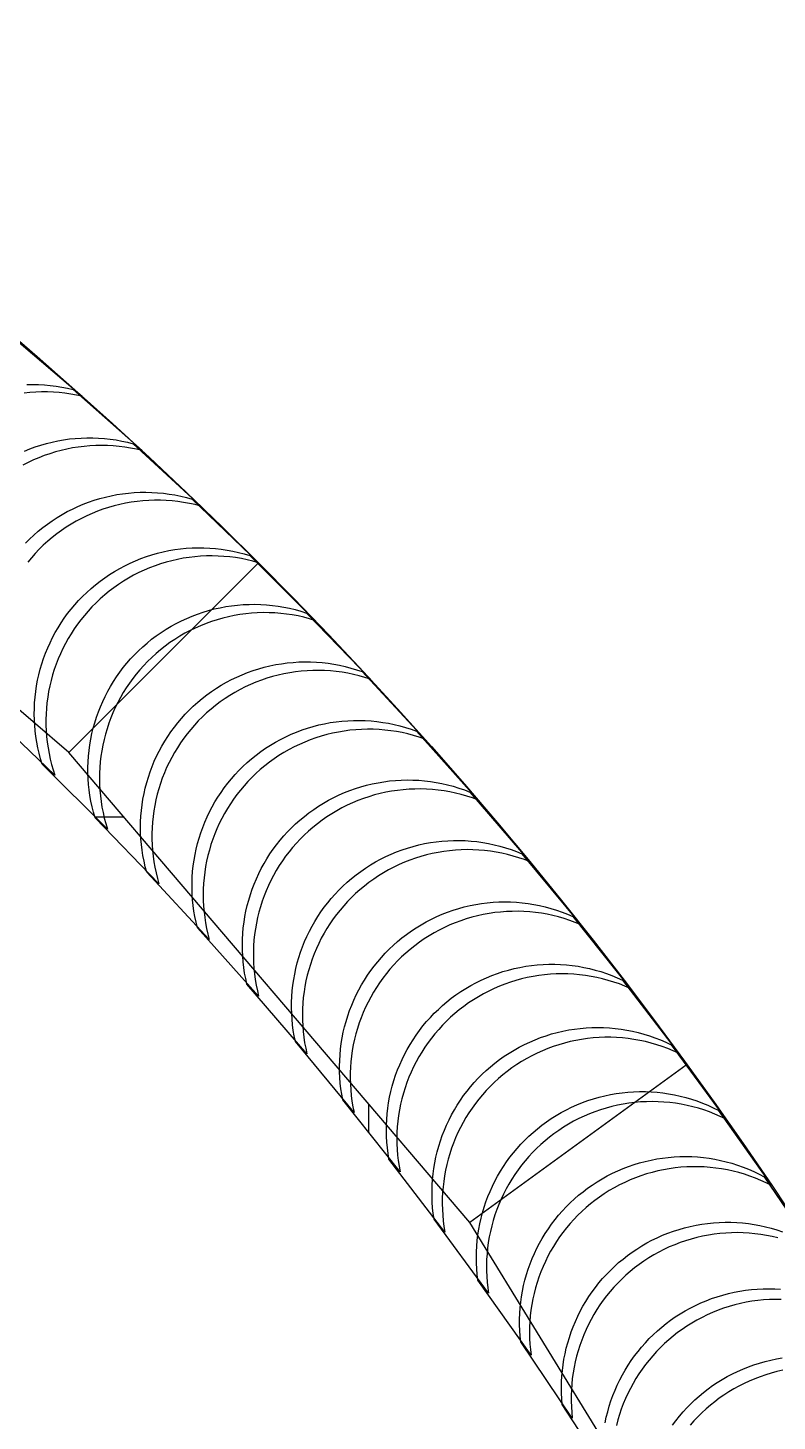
# Model space of a CAD drawing. Header units: metres. Extents: x -22.9 to 22.9, y -22.9 to 22.9.
# Drawn here: x 14.91 to 18.99, y 11.5 to 19.07 of the extents above; entities that cross this region are included whole.
import ezdxf

# ---------------------------------------------------------------- set-up
doc = ezdxf.new("R2010")
doc.units = ezdxf.units.M
for name, color, linetype in [('OBSERVED_CIRCULAR_SCAN', 3, 'Continuous'), ('SCAN_FOOTPRINTS', 5, 'Continuous'), ('TANK_BOUNDARY', 7, 'Continuous')]:
    doc.layers.add(name, color=color, linetype=linetype)

msp = doc.modelspace()

# ---------------------------------------------------------------- linework, layer by layer
at = {"layer": 'OBSERVED_CIRCULAR_SCAN'}
for p, q in [((15.1335, 15.1335), (12.5798, 17.3146)), ((16.1607, 16.1607), (15.1335, 15.1335)), ((17.3146, 12.5798), (15.1335, 15.1335)), ((15.2745, 14.7828), (15.433, 14.7828)), ((18.4901, 13.4339), (17.3146, 12.5798)), ((16.764, 13.0682), (16.764, 13.2244)), ((19.0693, 9.7163), (17.3146, 12.5798))]:
    msp.add_line(p, q, dxfattribs=at)
at = {"layer": 'SCAN_FOOTPRINTS'}
for points in [[(14.8257, 17.3935), (15.2061, 17.0691), (15.2061, 17.0691), (15.1751, 17.0758), (15.1438, 17.0814), (15.1123, 17.0859), (15.0807, 17.0893), (15.049, 17.0915), (15.0172, 17.0927), (14.9855, 17.0927), (14.9537, 17.0916), (14.922, 17.0894), (14.8904, 17.086)], [(14.9052, 17.1328), (14.937, 17.1333), (14.9687, 17.1327), (15.0005, 17.1309), (15.0321, 17.128), (15.0637, 17.1241), (15.0951, 17.119), (15.1262, 17.1127), (15.1572, 17.1054), (15.5313, 16.7737), (15.5313, 16.7737), (15.5004, 16.781), (15.4692, 16.7873), (15.4378, 16.7924), (15.4063, 16.7963), (15.3746, 16.7992), (15.3429, 16.801), (15.3111, 16.8016), (15.2793, 16.8011), (15.2476, 16.7995), (15.2159, 16.7968), (15.1844, 16.7929), (15.153, 16.788), (15.1218, 16.7819), (15.0908, 16.7747), (15.0601, 16.7665), (15.0297, 16.7571), (14.9997, 16.7467), (14.97, 16.7353), (14.9408, 16.7228), (14.912, 16.7093), (14.8837, 16.6948)], [(14.8916, 16.7715), (14.9211, 16.7834), (14.951, 16.7943), (14.9812, 16.8041), (15.0118, 16.8128), (15.0426, 16.8205), (15.0737, 16.8271), (15.105, 16.8325), (15.1365, 16.8369), (15.1681, 16.8401), (15.1998, 16.8423), (15.2316, 16.8433), (15.2634, 16.8431), (15.2952, 16.8419), (15.3269, 16.8395), (15.3585, 16.8361), (15.3899, 16.8315), (15.4212, 16.8258), (15.4522, 16.819), (15.483, 16.8111), (15.8507, 16.4722), (15.8507, 16.4722), (15.8199, 16.4801), (15.7889, 16.4869), (15.7576, 16.4926), (15.7261, 16.4972), (15.6946, 16.5007), (15.6629, 16.5031), (15.6311, 16.5043), (15.5993, 16.5044), (15.5675, 16.5034), (15.5358, 16.5013), (15.5042, 16.4981), (15.4727, 16.4937), (15.4414, 16.4883), (15.4103, 16.4817), (15.3795, 16.474), (15.3489, 16.4653), (15.3187, 16.4555), (15.2888, 16.4446), (15.2593, 16.4326), (15.2303, 16.4197), (15.2018, 16.4057), (15.1737, 16.3907), (15.1462, 16.3748), (15.1193, 16.3578), (15.093, 16.34), (15.0674, 16.3212), (15.0424, 16.3015), (15.0182, 16.281), (14.9946, 16.2596), (14.9719, 16.2374), (14.9499, 16.2144), (14.9295, 16.1914), (14.9098, 16.1677)], [(14.8976, 16.27), (14.92, 16.2926), (14.9432, 16.3143), (14.9671, 16.3353), (14.9917, 16.3553), (15.0171, 16.3745), (15.0431, 16.3928), (15.0697, 16.4102), (15.0969, 16.4266), (15.1247, 16.442), (15.1531, 16.4564), (15.1819, 16.4699), (15.2111, 16.4823), (15.2408, 16.4936), (15.2709, 16.5039), (15.3013, 16.5132), (15.332, 16.5213), (15.363, 16.5284), (15.3942, 16.5344), (15.4256, 16.5392), (15.4572, 16.543), (15.4889, 16.5456), (15.5206, 16.5471), (15.5524, 16.5475), (15.5842, 16.5468), (15.6159, 16.5449), (15.6476, 16.542), (15.6791, 16.5379), (15.7105, 16.5327), (15.7416, 16.5264), (15.7725, 16.519), (15.8032, 16.5105), (16.1643, 16.1647), (16.1643, 16.1647), (16.1336, 16.1731), (16.1027, 16.1805), (16.0716, 16.1868), (16.0402, 16.192), (16.0087, 16.1961), (15.977, 16.1991), (15.9453, 16.2009), (15.9135, 16.2017), (15.8817, 16.2013), (15.85, 16.1998), (15.8183, 16.1971), (15.7868, 16.1934), (15.7553, 16.1885), (15.7241, 16.1826), (15.6931, 16.1755), (15.6624, 16.1673), (15.632, 16.1581), (15.6019, 16.1478), (15.5722, 16.1364), (15.543, 16.124), (15.5142, 16.1106), (15.4858, 16.0962), (15.4581, 16.0807), (15.4308, 16.0643), (15.4042, 16.047), (15.3782, 16.0287), (15.3529, 16.0095), (15.3282, 15.9894), (15.3043, 15.9685), (15.2811, 15.9468), (15.2587, 15.9242), (15.2378, 15.9016), (15.2177, 15.8783), (15.1984, 15.8543), (15.1799, 15.8297), (15.1622, 15.8044), (15.1455, 15.7786), (15.1296, 15.7522), (15.1146, 15.7253), (15.1006, 15.6979), (15.0875, 15.67), (15.0754, 15.6417), (15.0643, 15.613), (15.0541, 15.5839), (15.045, 15.5545), (15.0368, 15.5248), (15.0297, 15.4949), (15.0236, 15.4647), (15.0186, 15.4343), (15.0145, 15.4038), (15.0116, 15.3731), (15.0096, 15.3424), (15.0088, 15.3116), (15.009, 15.2808), (15.0102, 15.2501), (15.0125, 15.2194), (15.0158, 15.1887), (15.0202, 15.1583), (15.0257, 15.1279), (15.0321, 15.0978), (15.0396, 15.068), (15.0481, 15.0384), (15.0576, 15.0091), (14.6965, 15.3549)], [(18.9893, 12.4952), (18.9584, 12.5026), (18.9272, 12.5089), (18.8958, 12.5141), (18.8643, 12.5182), (18.8327, 12.5211), (18.8009, 12.5229), (18.7692, 12.5237), (18.7374, 12.5233), (18.7056, 12.5217), (18.6739, 12.5191), (18.6424, 12.5153), (18.611, 12.5104), (18.5798, 12.5044), (18.5488, 12.4973), (18.5181, 12.4892), (18.4876, 12.4799), (18.4576, 12.4696), (18.4279, 12.4582), (18.3986, 12.4458), (18.3698, 12.4324), (18.3415, 12.4179), (18.3137, 12.4025), (18.2865, 12.386), (18.2599, 12.3687), (18.2347, 12.351), (18.2101, 12.3324), (18.1862, 12.313), (18.163, 12.2928), (18.1404, 12.2718), (18.1186, 12.2501), (18.0976, 12.2276), (18.0773, 12.2044), (18.0578, 12.1806), (18.0392, 12.1561), (18.0214, 12.1309), (18.0045, 12.1052), (17.9885, 12.0789), (17.9734, 12.0521), (17.9592, 12.0248), (17.9459, 11.997), (17.9336, 11.9687), (17.9223, 11.9401), (17.912, 11.9111), (17.9026, 11.8817), (17.8943, 11.8521), (17.887, 11.8222), (17.8807, 11.792), (17.8755, 11.7617), (17.8713, 11.7312), (17.8681, 11.7005), (17.866, 11.6698), (17.865, 11.6391), (17.865, 11.6083), (17.866, 11.5775), (17.8681, 11.5468), (17.8713, 11.5161), (17.5908, 11.93), (17.5908, 11.93), (17.5876, 11.9607), (17.5855, 11.9914), (17.5845, 12.0222), (17.5845, 12.0529), (17.5855, 12.0837), (17.5876, 12.1144), (17.5908, 12.1451), (17.595, 12.1756), (17.6002, 12.2059), (17.6065, 12.2361), (17.6138, 12.266), (17.6221, 12.2956), (17.6315, 12.325), (17.6418, 12.354), (17.6531, 12.3826), (17.6654, 12.4109), (17.6786, 12.4386), (17.6928, 12.466), (17.708, 12.4928), (17.724, 12.5191), (17.7409, 12.5448), (17.7587, 12.57), (17.7773, 12.5945), (17.7968, 12.6183), (17.8171, 12.6415), (17.8381, 12.664), (17.8599, 12.6857), (17.8825, 12.7067), (17.9057, 12.7269), (17.9296, 12.7463), (17.9542, 12.7649), (17.9794, 12.7826), (18.006, 12.7999), (18.0332, 12.8163), (18.061, 12.8318), (18.0893, 12.8462), (18.1181, 12.8597), (18.1474, 12.8721), (18.1771, 12.8835), (18.2071, 12.8938), (18.2375, 12.9031), (18.2682, 12.9112), (18.2992, 12.9183), (18.3305, 12.9243), (18.3619, 12.9292), (18.3934, 12.933), (18.4251, 12.9356), (18.4568, 12.9371), (18.4886, 12.9376), (18.5204, 12.9368), (18.5521, 12.935), (18.5838, 12.932), (18.6153, 12.928), (18.6467, 12.9228), (18.6778, 12.9165), (18.7088, 12.9091), (18.7394, 12.9007), (18.7697, 12.8911), (18.7997, 12.8805), (18.8292, 12.8688), (18.8584, 12.8561), (18.8871, 12.8424), (18.9152, 12.8277), (19.1958, 12.4138)], [(18.0893, 11.1706), (17.8167, 11.5898), (17.8167, 11.5898), (17.8142, 11.6205), (17.8127, 11.6513), (17.8122, 11.6821), (17.8128, 11.7129), (17.8144, 11.7436), (17.8171, 11.7743), (17.8209, 11.8048), (17.8257, 11.8353), (17.8315, 11.8655), (17.8383, 11.8955), (17.8462, 11.9253), (17.8551, 11.9548), (17.865, 11.9839), (17.8759, 12.0127), (17.8878, 12.0412), (17.9006, 12.0691), (17.9144, 12.0967), (17.9291, 12.1237), (17.9447, 12.1503), (17.9612, 12.1762), (17.9787, 12.2016), (17.9969, 12.2264), (18.016, 12.2506), (18.0359, 12.2741), (18.0567, 12.2968), (18.0781, 12.3189), (18.1004, 12.3402), (18.1233, 12.3608), (18.1469, 12.3805), (18.1712, 12.3995), (18.1961, 12.4175), (18.2217, 12.4348), (18.2486, 12.4516), (18.2761, 12.4675), (18.3042, 12.4824), (18.3328, 12.4963), (18.3619, 12.5092), (18.3913, 12.5211), (18.4212, 12.5319), (18.4515, 12.5416), (18.4821, 12.5503), (18.5129, 12.5579), (18.5441, 12.5643), (18.5754, 12.5697), (18.6069, 12.574), (18.6385, 12.5772), (18.6702, 12.5792), (18.702, 12.5801), (18.7338, 12.5799), (18.7656, 12.5786), (18.7972, 12.5762), (18.8288, 12.5726), (18.8603, 12.5679), (18.8915, 12.5621), (18.9226, 12.5553), (18.9533, 12.5473), (18.9838, 12.5382), (19.0139, 12.5281)], [(18.0498, 11.4906), (18.0562, 11.5207), (18.0636, 11.5506), (18.072, 11.5802), (18.0815, 11.6095), (18.092, 11.6385), (18.1034, 11.6671), (18.1158, 11.6952), (18.1292, 11.723), (18.1435, 11.7503), (18.1587, 11.777), (18.1748, 11.8032), (18.1919, 11.8289), (18.2098, 11.854), (18.2285, 11.8784), (18.2481, 11.9022), (18.2684, 11.9253), (18.2896, 11.9476), (18.3115, 11.9693), (18.3341, 11.9902), (18.3574, 12.0103), (18.3814, 12.0296), (18.4061, 12.048), (18.4314, 12.0656), (18.4572, 12.0824), (18.4845, 12.0987), (18.5123, 12.1141), (18.5407, 12.1284), (18.5695, 12.1418), (18.5988, 12.1541), (18.6285, 12.1654), (18.6586, 12.1756), (18.6891, 12.1848), (18.7198, 12.1929), (18.7508, 12.1998), (18.782, 12.2057), (18.8135, 12.2105), (18.845, 12.2142), (18.8767, 12.2167), (18.9085, 12.2182), (18.9403, 12.2185), (18.972, 12.2177), (19.0038, 12.2157)], [(19.0063, 12.1607), (18.9745, 12.1609), (18.9428, 12.16), (18.911, 12.158), (18.8794, 12.1548), (18.8479, 12.1505), (18.8166, 12.1451), (18.7855, 12.1387), (18.7546, 12.1311), (18.724, 12.1224), (18.6938, 12.1127), (18.6639, 12.1019), (18.6344, 12.09), (18.6053, 12.0771), (18.5767, 12.0632), (18.5487, 12.0483), (18.5211, 12.0324), (18.4942, 12.0156), (18.4687, 11.9983), (18.4437, 11.9802), (18.4194, 11.9613), (18.3958, 11.9416), (18.3729, 11.921), (18.3507, 11.8997), (18.3292, 11.8776), (18.3085, 11.8549), (18.2885, 11.8314), (18.2694, 11.8072), (18.2512, 11.7824), (18.2338, 11.757), (18.2172, 11.7311), (18.2016, 11.7045), (18.1869, 11.6775), (18.1731, 11.6499), (18.1603, 11.6219), (18.1484, 11.5935), (18.1375, 11.5647), (18.1276, 11.5356), (18.1187, 11.5061), (18.1109, 11.4763)], [(18.4158, 11.4772), (18.4342, 11.5019), (18.4534, 11.526), (18.4734, 11.5494), (18.4942, 11.5721), (18.5158, 11.594), (18.5381, 11.6153), (18.5611, 11.6357), (18.5848, 11.6554), (18.6092, 11.6742), (18.6342, 11.6922), (18.6598, 11.7093), (18.6859, 11.7255), (18.7135, 11.7413), (18.7416, 11.7561), (18.7703, 11.7699), (18.7994, 11.7827), (18.8289, 11.7945), (18.8588, 11.8052), (18.8891, 11.8149), (18.9197, 11.8234), (18.9506, 11.8309), (18.9817, 11.8373), (19.0131, 11.8426)], [(19.0152, 11.7755), (18.9842, 11.7685), (18.9535, 11.7604), (18.923, 11.7513), (18.8929, 11.741), (18.8632, 11.7297), (18.8339, 11.7174), (18.8051, 11.7041), (18.7767, 11.6897), (18.7489, 11.6743), (18.7216, 11.658), (18.6958, 11.6413), (18.6705, 11.6237), (18.6459, 11.6052), (18.6219, 11.5859), (18.5985, 11.5658), (18.5759, 11.5449), (18.554, 11.5233), (18.5329, 11.5009), (18.5125, 11.4778)]]:
    msp.add_lwpolyline(points, dxfattribs=at)
for points in [[(14.9888, 15.0697), (14.9799, 15.0992), (14.9719, 15.1289), (14.965, 15.1589), (14.9591, 15.1892), (14.9543, 15.2196), (14.9505, 15.2501), (14.9477, 15.2808), (14.946, 15.3115), (14.9454, 15.3423), (14.9458, 15.3731), (14.9473, 15.4039), (14.9498, 15.4346), (14.9533, 15.4652), (14.9579, 15.4956), (14.9636, 15.5259), (14.9702, 15.5559), (14.9779, 15.5858), (14.9866, 15.6153), (14.9964, 15.6445), (15.0071, 15.6734), (15.0188, 15.7019), (15.0314, 15.7299), (15.045, 15.7576), (15.0596, 15.7847), (15.0751, 15.8113), (15.0914, 15.8374), (15.1087, 15.8629), (15.1268, 15.8878), (15.1458, 15.9121), (15.1655, 15.9357), (15.1861, 15.9586), (15.2075, 15.9808), (15.2303, 16.0029), (15.2539, 16.0242), (15.2782, 16.0447), (15.3032, 16.0643), (15.3289, 16.083), (15.3553, 16.1008), (15.3822, 16.1176), (15.4098, 16.1335), (15.4379, 16.1484), (15.4664, 16.1622), (15.4955, 16.1751), (15.525, 16.187), (15.5549, 16.1977), (15.5852, 16.2075), (15.6158, 16.2161), (15.6466, 16.2237), (15.6777, 16.2302), (15.7091, 16.2355), (15.7406, 16.2398), (15.7722, 16.2429), (15.8039, 16.245), (15.8357, 16.2459), (15.8675, 16.2456), (15.8992, 16.2443), (15.9309, 16.2418), (15.9625, 16.2383), (15.994, 16.2336), (16.0252, 16.2278), (16.0562, 16.2209), (16.087, 16.2129), (16.1175, 16.2038), (16.4719, 15.8511), (16.4719, 15.8511), (16.4414, 15.8602), (16.4106, 15.8682), (16.3796, 15.8751), (16.3484, 15.8809), (16.3169, 15.8856), (16.2853, 15.8891), (16.2536, 15.8916), (16.2219, 15.8929), (16.1901, 15.8932), (16.1583, 15.8923), (16.1266, 15.8902), (16.095, 15.8871), (16.0635, 15.8828), (16.0321, 15.8775), (16.001, 15.871), (15.9702, 15.8634), (15.9396, 15.8548), (15.9093, 15.845), (15.8794, 15.8343), (15.8499, 15.8224), (15.8208, 15.8095), (15.7923, 15.7957), (15.7642, 15.7808), (15.7366, 15.7649), (15.7097, 15.748), (15.6833, 15.7303), (15.6576, 15.7116), (15.6326, 15.692), (15.6083, 15.6715), (15.5847, 15.6502), (15.5619, 15.6281), (15.5405, 15.6059), (15.5199, 15.583), (15.5002, 15.5594), (15.4812, 15.5351), (15.4631, 15.5102), (15.4458, 15.4847), (15.4295, 15.4586), (15.414, 15.432), (15.3994, 15.4049), (15.3858, 15.3772), (15.3732, 15.3492), (15.3615, 15.3207), (15.3508, 15.2918), (15.341, 15.2626), (15.3323, 15.2331), (15.3246, 15.2032), (15.318, 15.1732), (15.3123, 15.1429), (15.3077, 15.1125), (15.3042, 15.0819), (15.3017, 15.0512), (15.3002, 15.0204), (15.2998, 14.9896), (15.3004, 14.9588), (15.3021, 14.9281), (15.3049, 14.8974), (15.3087, 14.8669), (15.3135, 14.8365), (15.3194, 14.8062), (15.3263, 14.7762), (15.3343, 14.7465), (15.3432, 14.717), (14.9888, 15.0697)], [(15.2756, 14.7789), (15.2672, 14.8086), (15.2598, 14.8385), (15.2535, 14.8686), (15.2482, 14.8989), (15.244, 14.9294), (15.2407, 14.9601), (15.2386, 14.9908), (15.2375, 15.0216), (15.2374, 15.0523), (15.2384, 15.0831), (15.2405, 15.1139), (15.2436, 15.1445), (15.2477, 15.175), (15.2529, 15.2054), (15.2591, 15.2355), (15.2664, 15.2654), (15.2746, 15.2951), (15.2839, 15.3245), (15.2942, 15.3535), (15.3054, 15.3821), (15.3177, 15.4104), (15.3309, 15.4382), (15.345, 15.4656), (15.3601, 15.4924), (15.3761, 15.5188), (15.3929, 15.5445), (15.4107, 15.5697), (15.4293, 15.5942), (15.4487, 15.6181), (15.4689, 15.6413), (15.4899, 15.6639), (15.5117, 15.6856), (15.5349, 15.7073), (15.5589, 15.7282), (15.5836, 15.7482), (15.609, 15.7673), (15.6351, 15.7855), (15.6618, 15.8028), (15.6891, 15.8191), (15.7169, 15.8344), (15.7453, 15.8488), (15.7741, 15.8621), (15.8034, 15.8744), (15.8331, 15.8857), (15.8632, 15.8959), (15.8937, 15.905), (15.9244, 15.9131), (15.9554, 15.9201), (15.9867, 15.9259), (16.0181, 15.9307), (16.0497, 15.9344), (16.0814, 15.9369), (16.1131, 15.9383), (16.1449, 15.9386), (16.1767, 15.9378), (16.2084, 15.9358), (16.2401, 15.9327), (16.2716, 15.9286), (16.3029, 15.9233), (16.334, 15.9169), (16.3649, 15.9094), (16.3955, 15.9008), (16.4258, 15.8911), (16.7734, 15.5317), (16.7734, 15.5317), (16.7431, 15.5413), (16.7125, 15.5499), (16.6816, 15.5574), (16.6505, 15.5638), (16.6191, 15.5691), (16.5876, 15.5733), (16.556, 15.5764), (16.5242, 15.5783), (16.4925, 15.5792), (16.4607, 15.5789), (16.4289, 15.5774), (16.3972, 15.5749), (16.3657, 15.5713), (16.3342, 15.5665), (16.303, 15.5606), (16.272, 15.5536), (16.2412, 15.5456), (16.2108, 15.5364), (16.1807, 15.5262), (16.151, 15.515), (16.1217, 15.5026), (16.0928, 15.4893), (16.0645, 15.475), (16.0366, 15.4596), (16.0093, 15.4433), (15.9827, 15.426), (15.9566, 15.4078), (15.9312, 15.3887), (15.9065, 15.3687), (15.8825, 15.3479), (15.8593, 15.3262), (15.8375, 15.3044), (15.8165, 15.2819), (15.7963, 15.2587), (15.7768, 15.2348), (15.7582, 15.2102), (15.7405, 15.1851), (15.7236, 15.1593), (15.7077, 15.133), (15.6926, 15.1061), (15.6784, 15.0788), (15.6652, 15.051), (15.653, 15.0227), (15.6417, 14.994), (15.6315, 14.965), (15.6222, 14.9357), (15.6139, 14.906), (15.6067, 14.8761), (15.6004, 14.8459), (15.5953, 14.8156), (15.5911, 14.785), (15.588, 14.7544), (15.586, 14.7237), (15.585, 14.6929), (15.585, 14.6621), (15.5861, 14.6313), (15.5883, 14.6006), (15.5915, 14.57), (15.5958, 14.5395), (15.6011, 14.5092), (15.6074, 14.479), (15.6148, 14.4491), (15.6231, 14.4195), (15.2756, 14.7789)], [(15.5567, 14.4827), (15.5489, 14.5125), (15.5421, 14.5425), (15.5364, 14.5728), (15.5317, 14.6032), (15.528, 14.6338), (15.5254, 14.6645), (15.5238, 14.6952), (15.5233, 14.726), (15.5238, 14.7568), (15.5254, 14.7876), (15.528, 14.8182), (15.5317, 14.8488), (15.5364, 14.8792), (15.5422, 14.9095), (15.549, 14.9395), (15.5568, 14.9693), (15.5657, 14.9988), (15.5755, 15.028), (15.5864, 15.0568), (15.5982, 15.0852), (15.6109, 15.1133), (15.6247, 15.1408), (15.6393, 15.1679), (15.6549, 15.1945), (15.6714, 15.2205), (15.6888, 15.2459), (15.707, 15.2707), (15.726, 15.2949), (15.7459, 15.3184), (15.7666, 15.3412), (15.788, 15.3634), (15.8102, 15.3847), (15.8339, 15.4059), (15.8582, 15.4263), (15.8833, 15.4459), (15.9091, 15.4645), (15.9355, 15.4822), (15.9625, 15.4989), (15.9901, 15.5147), (16.0182, 15.5295), (16.0469, 15.5433), (16.076, 15.5561), (16.1055, 15.5678), (16.1354, 15.5785), (16.1657, 15.5882), (16.1963, 15.5967), (16.2272, 15.6042), (16.2584, 15.6106), (16.2897, 15.6158), (16.3212, 15.62), (16.3529, 15.623), (16.3846, 15.625), (16.4164, 15.6258), (16.4482, 15.6255), (16.4799, 15.624), (16.5116, 15.6215), (16.5432, 15.6178), (16.5746, 15.613), (16.6058, 15.6071), (16.6368, 15.6001), (16.6676, 15.592), (16.698, 15.5828), (16.7281, 15.5726), (17.0687, 15.2065), (17.0687, 15.2065), (17.0386, 15.2168), (17.0082, 15.226), (16.9774, 15.234), (16.9464, 15.241), (16.9152, 15.2469), (16.8838, 15.2517), (16.8522, 15.2554), (16.8205, 15.258), (16.7888, 15.2594), (16.757, 15.2597), (16.7252, 15.2589), (16.6935, 15.257), (16.6618, 15.2539), (16.6303, 15.2498), (16.599, 15.2445), (16.5678, 15.2381), (16.5369, 15.2307), (16.5063, 15.2221), (16.476, 15.2125), (16.4461, 15.2018), (16.4166, 15.19), (16.3875, 15.1773), (16.3588, 15.1635), (16.3307, 15.1486), (16.3031, 15.1329), (16.2761, 15.1161), (16.2497, 15.0984), (16.2239, 15.0798), (16.1988, 15.0603), (16.1745, 15.0399), (16.1508, 15.0187), (16.1286, 14.9973), (16.1072, 14.9752), (16.0865, 14.9524), (16.0666, 14.9288), (16.0476, 14.9047), (16.0294, 14.8798), (16.012, 14.8544), (15.9955, 14.8284), (15.9799, 14.8018), (15.9653, 14.7748), (15.9515, 14.7472), (15.9388, 14.7192), (15.9269, 14.6907), (15.9161, 14.6619), (15.9063, 14.6327), (15.8974, 14.6032), (15.8896, 14.5735), (15.8828, 14.5434), (15.877, 14.5132), (15.8723, 14.4828), (15.8686, 14.4522), (15.866, 14.4215), (15.8644, 14.3907), (15.8639, 14.36), (15.8644, 14.3292), (15.866, 14.2984), (15.8686, 14.2677), (15.8722, 14.2372), (15.877, 14.2067), (15.8827, 14.1765), (15.8895, 14.1464), (15.8973, 14.1167), (15.5567, 14.4827)], [(15.8321, 14.1811), (15.8249, 14.2111), (15.8187, 14.2412), (15.8135, 14.2716), (15.8094, 14.3021), (15.8063, 14.3327), (15.8043, 14.3635), (15.8033, 14.3943), (15.8033, 14.425), (15.8045, 14.4558), (15.8066, 14.4865), (15.8099, 14.5172), (15.8141, 14.5477), (15.8195, 14.578), (15.8258, 14.6081), (15.8332, 14.638), (15.8416, 14.6676), (15.851, 14.697), (15.8614, 14.7259), (15.8728, 14.7546), (15.8851, 14.7828), (15.8984, 14.8105), (15.9127, 14.8378), (15.9279, 14.8646), (15.944, 14.8909), (15.9609, 14.9166), (15.9788, 14.9416), (15.9975, 14.9661), (16.017, 14.9899), (16.0373, 15.0131), (16.0584, 15.0355), (16.0803, 15.0572), (16.1029, 15.0781), (16.1269, 15.0989), (16.1517, 15.1188), (16.1772, 15.1378), (16.2033, 15.1559), (16.23, 15.1731), (16.2574, 15.1894), (16.2852, 15.2046), (16.3137, 15.2189), (16.3425, 15.2321), (16.3719, 15.2443), (16.4016, 15.2555), (16.4318, 15.2656), (16.4623, 15.2747), (16.493, 15.2827), (16.5241, 15.2895), (16.5553, 15.2953), (16.5868, 15.3), (16.6183, 15.3035), (16.65, 15.306), (16.6818, 15.3073), (16.7136, 15.3075), (16.7454, 15.3065), (16.7771, 15.3045), (16.8087, 15.3013), (16.8402, 15.297), (16.8715, 15.2917), (16.9026, 15.2852), (16.9335, 15.2776), (16.9641, 15.2689), (16.9943, 15.2591), (17.0242, 15.2483), (17.3577, 14.8758), (17.3577, 14.8758), (17.3278, 14.8866), (17.2976, 14.8964), (17.267, 14.905), (17.2361, 14.9126), (17.205, 14.9191), (17.1737, 14.9245), (17.1422, 14.9288), (17.1106, 14.932), (17.0788, 14.934), (17.0471, 14.9349), (17.0153, 14.9347), (16.9835, 14.9334), (16.9518, 14.931), (16.9202, 14.9274), (16.8888, 14.9228), (16.8575, 14.917), (16.8265, 14.9101), (16.7957, 14.9022), (16.7653, 14.8931), (16.7351, 14.883), (16.7054, 14.8718), (16.676, 14.8596), (16.6471, 14.8463), (16.6187, 14.8321), (16.5909, 14.8168), (16.5635, 14.8006), (16.5368, 14.7834), (16.5107, 14.7653), (16.4852, 14.7463), (16.4604, 14.7263), (16.4364, 14.7056), (16.4138, 14.6846), (16.3919, 14.6629), (16.3708, 14.6405), (16.3505, 14.6174), (16.331, 14.5936), (16.3123, 14.5691), (16.2944, 14.544), (16.2775, 14.5183), (16.2614, 14.4921), (16.2462, 14.4653), (16.2319, 14.438), (16.2186, 14.4102), (16.2063, 14.382), (16.1949, 14.3534), (16.1845, 14.3244), (16.1751, 14.2951), (16.1667, 14.2655), (16.1593, 14.2356), (16.153, 14.2054), (16.1476, 14.1751), (16.1434, 14.1446), (16.1401, 14.114), (16.138, 14.0833), (16.1368, 14.0525), (16.1368, 14.0217), (16.1377, 13.9909), (16.1398, 13.9602), (16.1429, 13.9296), (16.147, 13.8991), (16.1522, 13.8687), (16.1584, 13.8385), (16.1656, 13.8086), (15.8321, 14.1811)], [(16.1017, 13.8743), (16.095, 13.9044), (16.0894, 13.9347), (16.0848, 13.9651), (16.0812, 13.9957), (16.0788, 14.0264), (16.0773, 14.0572), (16.0769, 14.088), (16.0776, 14.1187), (16.0793, 14.1495), (16.0821, 14.1802), (16.0859, 14.2107), (16.0907, 14.2411), (16.0966, 14.2713), (16.1036, 14.3013), (16.1115, 14.3311), (16.1205, 14.3606), (16.1304, 14.3897), (16.1414, 14.4185), (16.1533, 14.4469), (16.1662, 14.4748), (16.1801, 14.5023), (16.1948, 14.5293), (16.2105, 14.5558), (16.2271, 14.5818), (16.2446, 14.6071), (16.2629, 14.6319), (16.2821, 14.656), (16.3021, 14.6794), (16.3228, 14.7022), (16.3444, 14.7242), (16.3666, 14.7454), (16.3896, 14.7659), (16.4141, 14.7862), (16.4392, 14.8057), (16.465, 14.8242), (16.4915, 14.8418), (16.5186, 14.8585), (16.5462, 14.8742), (16.5744, 14.8889), (16.6031, 14.9026), (16.6322, 14.9153), (16.6618, 14.927), (16.6917, 14.9376), (16.7221, 14.9471), (16.7527, 14.9556), (16.7836, 14.9629), (16.8148, 14.9692), (16.8461, 14.9744), (16.8777, 14.9785), (16.9093, 14.9814), (16.941, 14.9832), (16.9728, 14.9839), (17.0046, 14.9835), (17.0364, 14.982), (17.068, 14.9793), (17.0996, 14.9756), (17.131, 14.9707), (17.1622, 14.9647), (17.1932, 14.9576), (17.2239, 14.9494), (17.2543, 14.9401), (17.2844, 14.9298), (17.3141, 14.9184), (17.6403, 14.5395), (17.6403, 14.5395), (17.6107, 14.5509), (17.5806, 14.5613), (17.5502, 14.5705), (17.5195, 14.5787), (17.4885, 14.5858), (17.4573, 14.5918), (17.4259, 14.5967), (17.3943, 14.6005), (17.3626, 14.6031), (17.3309, 14.6047), (17.2991, 14.6051), (17.2673, 14.6044), (17.2356, 14.6025), (17.2039, 14.5996), (17.1724, 14.5955), (17.141, 14.5904), (17.1099, 14.5841), (17.079, 14.5767), (17.0483, 14.5682), (17.018, 14.5587), (16.988, 14.5481), (16.9585, 14.5364), (16.9293, 14.5238), (16.9006, 14.51), (16.8725, 14.4953), (16.8448, 14.4796), (16.8178, 14.463), (16.7913, 14.4453), (16.7655, 14.4268), (16.7403, 14.4074), (16.7159, 14.3871), (16.6929, 14.3666), (16.6706, 14.3453), (16.6491, 14.3233), (16.6283, 14.3005), (16.6084, 14.2771), (16.5892, 14.253), (16.5709, 14.2283), (16.5534, 14.2029), (16.5368, 14.177), (16.5211, 14.1505), (16.5063, 14.1235), (16.4925, 14.0959), (16.4796, 14.068), (16.4677, 14.0396), (16.4567, 14.0108), (16.4467, 13.9817), (16.4378, 13.9522), (16.4298, 13.9225), (16.4229, 13.8925), (16.417, 13.8622), (16.4122, 13.8318), (16.4083, 13.8013), (16.4056, 13.7706), (16.4039, 13.7399), (16.4032, 13.7091), (16.4036, 13.6783), (16.405, 13.6475), (16.4075, 13.6168), (16.4111, 13.5863), (16.4156, 13.5558), (16.4213, 13.5255), (16.4279, 13.4955), (16.1017, 13.8743)], [(16.3653, 13.5624), (16.3592, 13.5926), (16.3541, 13.623), (16.3501, 13.6535), (16.3472, 13.6842), (16.3453, 13.7149), (16.3444, 13.7457), (16.3446, 13.7765), (16.3459, 13.8072), (16.3482, 13.8379), (16.3515, 13.8685), (16.356, 13.899), (16.3614, 13.9293), (16.3679, 13.9594), (16.3754, 13.9893), (16.3839, 14.0189), (16.3934, 14.0482), (16.4039, 14.0771), (16.4154, 14.1057), (16.4279, 14.1338), (16.4413, 14.1615), (16.4557, 14.1888), (16.471, 14.2155), (16.4872, 14.2417), (16.5043, 14.2673), (16.5223, 14.2923), (16.5411, 14.3167), (16.5607, 14.3404), (16.5811, 14.3635), (16.6023, 14.3858), (16.6242, 14.4074), (16.6469, 14.4283), (16.6703, 14.4483), (16.6951, 14.4681), (16.7207, 14.4871), (16.7468, 14.5051), (16.7736, 14.5222), (16.801, 14.5384), (16.8289, 14.5535), (16.8574, 14.5677), (16.8863, 14.5809), (16.9157, 14.593), (16.9455, 14.6041), (16.9757, 14.6141), (17.0062, 14.6231), (17.0369, 14.6309), (17.068, 14.6377), (17.0993, 14.6434), (17.1307, 14.648), (17.1623, 14.6514), (17.194, 14.6538), (17.2258, 14.655), (17.2576, 14.6551), (17.2894, 14.654), (17.3211, 14.6519), (17.3527, 14.6486), (17.3842, 14.6442), (17.4155, 14.6388), (17.4466, 14.6322), (17.4774, 14.6245), (17.508, 14.6157), (17.5382, 14.6059), (17.568, 14.595), (17.5975, 14.583), (17.9164, 14.1979), (17.9164, 14.1979), (17.887, 14.2099), (17.8571, 14.2208), (17.8269, 14.2306), (17.7963, 14.2394), (17.7655, 14.2471), (17.7344, 14.2537), (17.7031, 14.2592), (17.6716, 14.2636), (17.64, 14.2668), (17.6083, 14.269), (17.5765, 14.27), (17.5447, 14.2699), (17.513, 14.2687), (17.4813, 14.2663), (17.4497, 14.2629), (17.4182, 14.2583), (17.3869, 14.2526), (17.3559, 14.2459), (17.3251, 14.238), (17.2946, 14.229), (17.2644, 14.219), (17.2346, 14.2079), (17.2053, 14.1958), (17.1763, 14.1826), (17.1479, 14.1685), (17.1199, 14.1533), (17.0926, 14.1372), (17.0658, 14.1201), (17.0396, 14.102), (17.0141, 14.0831), (16.9892, 14.0632), (16.9659, 14.0432), (16.9432, 14.0223), (16.9212, 14.0008), (16.9, 13.9784), (16.8796, 13.9554), (16.86, 13.9316), (16.8412, 13.9073), (16.8232, 13.8822), (16.8061, 13.8566), (16.7899, 13.8304), (16.7747, 13.8037), (16.7603, 13.7765), (16.7468, 13.7488), (16.7344, 13.7206), (16.7229, 13.692), (16.7123, 13.6631), (16.7028, 13.6338), (16.6943, 13.6042), (16.6868, 13.5744), (16.6803, 13.5443), (16.6749, 13.514), (16.6705, 13.4835), (16.6671, 13.4529), (16.6648, 13.4222), (16.6636, 13.3914), (16.6634, 13.3606), (16.6642, 13.3298), (16.6661, 13.2991), (16.6691, 13.2684), (16.6731, 13.2379), (16.6781, 13.2075), (16.6842, 13.1773), (16.3653, 13.5624)], [(16.6228, 13.2455), (16.6173, 13.2758), (16.6129, 13.3062), (16.6095, 13.3368), (16.6071, 13.3675), (16.6058, 13.3983), (16.6055, 13.4291), (16.6063, 13.4599), (16.6082, 13.4906), (16.611, 13.5213), (16.615, 13.5518), (16.62, 13.5822), (16.626, 13.6124), (16.6331, 13.6424), (16.6411, 13.6721), (16.6502, 13.7015), (16.6603, 13.7306), (16.6714, 13.7593), (16.6834, 13.7877), (16.6964, 13.8156), (16.7104, 13.843), (16.7253, 13.87), (16.7411, 13.8964), (16.7578, 13.9223), (16.7754, 13.9476), (16.7938, 13.9722), (16.8131, 13.9963), (16.8331, 14.0196), (16.854, 14.0423), (16.8756, 14.0642), (16.898, 14.0854), (16.9211, 14.1057), (16.9448, 14.1253), (16.97, 14.1447), (16.9959, 14.1632), (17.0224, 14.1807), (17.0495, 14.1973), (17.0772, 14.2129), (17.1054, 14.2275), (17.1342, 14.2411), (17.1633, 14.2537), (17.193, 14.2653), (17.223, 14.2758), (17.2533, 14.2853), (17.284, 14.2936), (17.3149, 14.3009), (17.3461, 14.3071), (17.3775, 14.3122), (17.409, 14.3161), (17.4407, 14.319), (17.4724, 14.3207), (17.5042, 14.3213), (17.536, 14.3208), (17.5677, 14.3191), (17.5994, 14.3164), (17.6309, 14.3125), (17.6623, 14.3075), (17.6935, 14.3014), (17.7245, 14.2943), (17.7552, 14.286), (17.7855, 14.2766), (17.8156, 14.2662), (17.8452, 14.2547), (17.8744, 14.2422), (18.1859, 13.8511), (18.1859, 13.8511), (18.1567, 13.8636), (18.1271, 13.8751), (18.097, 13.8855), (18.0666, 13.8948), (18.036, 13.9031), (18.005, 13.9103), (17.9738, 13.9164), (17.9424, 13.9214), (17.9109, 13.9253), (17.8792, 13.928), (17.8474, 13.9297), (17.8157, 13.9302), (17.7839, 13.9296), (17.7521, 13.9278), (17.7205, 13.925), (17.6889, 13.921), (17.6576, 13.9159), (17.6264, 13.9098), (17.5954, 13.9025), (17.5648, 13.8941), (17.5344, 13.8847), (17.5044, 13.8742), (17.4748, 13.8626), (17.4456, 13.85), (17.4169, 13.8364), (17.3887, 13.8218), (17.361, 13.8061), (17.3339, 13.7896), (17.3074, 13.772), (17.2815, 13.7536), (17.2563, 13.7342), (17.2325, 13.7146), (17.2095, 13.6942), (17.1871, 13.6731), (17.1655, 13.6511), (17.1446, 13.6285), (17.1245, 13.6051), (17.1053, 13.5811), (17.0869, 13.5564), (17.0693, 13.5312), (17.0526, 13.5053), (17.0368, 13.4789), (17.0219, 13.4519), (17.0079, 13.4245), (16.9949, 13.3966), (16.9829, 13.3682), (16.9718, 13.3395), (16.9617, 13.3104), (16.9526, 13.281), (16.9445, 13.2512), (16.9375, 13.2213), (16.9315, 13.1911), (16.9265, 13.1607), (16.9225, 13.1302), (16.9196, 13.0995), (16.9178, 13.0688), (16.917, 13.038), (16.9172, 13.0072), (16.9186, 12.9764), (16.9209, 12.9457), (16.9243, 12.9151), (16.9288, 12.8846), (16.9343, 12.8543), (16.6228, 13.2455)], [(16.8742, 12.9236), (16.8693, 12.954), (16.8655, 12.9846), (16.8626, 13.0153), (16.8609, 13.046), (16.8601, 13.0768), (16.8605, 13.1076), (16.8619, 13.1383), (16.8643, 13.169), (16.8678, 13.1996), (16.8723, 13.2301), (16.8779, 13.2604), (16.8845, 13.2904), (16.8921, 13.3203), (16.9007, 13.3498), (16.9104, 13.3791), (16.921, 13.408), (16.9327, 13.4365), (16.9453, 13.4646), (16.9588, 13.4922), (16.9733, 13.5194), (16.9887, 13.5461), (17.005, 13.5722), (17.0222, 13.5977), (17.0403, 13.6227), (17.0592, 13.647), (17.0789, 13.6706), (17.0994, 13.6936), (17.1207, 13.7158), (17.1427, 13.7373), (17.1655, 13.7581), (17.189, 13.778), (17.2131, 13.7972), (17.2387, 13.816), (17.2649, 13.834), (17.2917, 13.851), (17.3192, 13.8671), (17.3472, 13.8821), (17.3756, 13.8962), (17.4046, 13.9093), (17.434, 13.9213), (17.4639, 13.9323), (17.4941, 13.9423), (17.5246, 13.9511), (17.5554, 13.9589), (17.5865, 13.9656), (17.6178, 13.9712), (17.6492, 13.9756), (17.6809, 13.979), (17.7126, 13.9812), (17.7443, 13.9823), (17.7761, 13.9823), (17.8079, 13.9812), (17.8396, 13.979), (17.8712, 13.9756), (17.9027, 13.9711), (17.934, 13.9655), (17.965, 13.9588), (17.9959, 13.9511), (18.0264, 13.9422), (18.0566, 13.9323), (18.0864, 13.9213), (18.1158, 13.9092), (18.1448, 13.8961), (18.4487, 13.4991), (18.4487, 13.4991), (18.4197, 13.5122), (18.3903, 13.5242), (18.3605, 13.5352), (18.3303, 13.5452), (18.2998, 13.554), (18.2689, 13.5618), (18.2379, 13.5685), (18.2066, 13.5741), (18.1751, 13.5786), (18.1435, 13.5819), (18.1118, 13.5842), (18.08, 13.5853), (18.0482, 13.5853), (18.0165, 13.5842), (17.9848, 13.5819), (17.9532, 13.5786), (17.9217, 13.5741), (17.8904, 13.5685), (17.8593, 13.5619), (17.8285, 13.5541), (17.798, 13.5452), (17.7678, 13.5353), (17.7379, 13.5243), (17.7085, 13.5123), (17.6796, 13.4992), (17.6511, 13.4851), (17.6231, 13.47), (17.5956, 13.454), (17.5688, 13.4369), (17.5426, 13.419), (17.517, 13.4001), (17.4929, 13.381), (17.4694, 13.361), (17.4466, 13.3403), (17.4246, 13.3188), (17.4033, 13.2966), (17.3828, 13.2736), (17.3631, 13.2499), (17.3442, 13.2256), (17.3261, 13.2007), (17.3089, 13.1752), (17.2926, 13.149), (17.2772, 13.1224), (17.2627, 13.0952), (17.2492, 13.0675), (17.2366, 13.0394), (17.2249, 13.0109), (17.2143, 12.982), (17.2046, 12.9528), (17.196, 12.9232), (17.1884, 12.8934), (17.1818, 12.8633), (17.1762, 12.833), (17.1717, 12.8026), (17.1682, 12.772), (17.1658, 12.7413), (17.1644, 12.7105), (17.164, 12.6797), (17.1648, 12.649), (17.1665, 12.6182), (17.1694, 12.5876), (17.1732, 12.557), (17.1781, 12.5266), (16.8742, 12.9236)], [(17.1194, 12.5971), (17.1151, 12.6275), (17.1118, 12.6582), (17.1096, 12.6889), (17.1084, 12.7196), (17.1083, 12.7504), (17.1092, 12.7812), (17.1112, 12.8119), (17.1142, 12.8426), (17.1183, 12.8731), (17.1234, 12.9035), (17.1295, 12.9336), (17.1367, 12.9636), (17.1449, 12.9933), (17.1541, 13.0227), (17.1643, 13.0517), (17.1755, 13.0804), (17.1877, 13.1087), (17.2008, 13.1365), (17.2149, 13.1639), (17.2299, 13.1908), (17.2458, 13.2172), (17.2626, 13.243), (17.2803, 13.2682), (17.2989, 13.2928), (17.3182, 13.3167), (17.3384, 13.34), (17.3593, 13.3625), (17.3811, 13.3844), (17.4035, 13.4054), (17.4267, 13.4257), (17.4505, 13.4452), (17.475, 13.4639), (17.5009, 13.4823), (17.5275, 13.4997), (17.5547, 13.5162), (17.5824, 13.5317), (17.6107, 13.5463), (17.6394, 13.5598), (17.6687, 13.5723), (17.6983, 13.5838), (17.7283, 13.5942), (17.7587, 13.6036), (17.7894, 13.6118), (17.8204, 13.619), (17.8516, 13.6251), (17.883, 13.6301), (17.9145, 13.6339), (17.9462, 13.6367), (17.9779, 13.6383), (18.0097, 13.6388), (18.0415, 13.6382), (18.0732, 13.6365), (18.1049, 13.6336), (18.1364, 13.6297), (18.1678, 13.6246), (18.199, 13.6184), (18.2299, 13.6111), (18.2606, 13.6027), (18.2909, 13.5933), (18.3209, 13.5828), (18.3505, 13.5712), (18.3797, 13.5586), (18.4084, 13.545), (18.7046, 13.1421), (18.7046, 13.1421), (18.6759, 13.1558), (18.6467, 13.1684), (18.6171, 13.18), (18.5871, 13.1905), (18.5568, 13.1999), (18.5261, 13.2083), (18.4952, 13.2156), (18.464, 13.2218), (18.4326, 13.2268), (18.4011, 13.2308), (18.3694, 13.2337), (18.3377, 13.2354), (18.3059, 13.236), (18.2741, 13.2355), (18.2424, 13.2339), (18.2107, 13.2311), (18.1792, 13.2273), (18.1478, 13.2223), (18.1166, 13.2162), (18.0856, 13.209), (18.0549, 13.2008), (18.0246, 13.1914), (17.9945, 13.181), (17.9649, 13.1695), (17.9357, 13.157), (17.9069, 13.1435), (17.8786, 13.1289), (17.8509, 13.1134), (17.8237, 13.0969), (17.7972, 13.0795), (17.7712, 13.0611), (17.7467, 13.0424), (17.7229, 13.0229), (17.6997, 13.0026), (17.6773, 12.9816), (17.6556, 12.9597), (17.6346, 12.9372), (17.6144, 12.9139), (17.5951, 12.89), (17.5765, 12.8654), (17.5589, 12.8402), (17.542, 12.8144), (17.5261, 12.788), (17.5111, 12.7611), (17.497, 12.7337), (17.4839, 12.7059), (17.4717, 12.6776), (17.4605, 12.6489), (17.4503, 12.6198), (17.4411, 12.5905), (17.4329, 12.5608), (17.4258, 12.5308), (17.4196, 12.5007), (17.4145, 12.4703), (17.4104, 12.4398), (17.4074, 12.4091), (17.4054, 12.3784), (17.4045, 12.3476), (17.4046, 12.3168), (17.4058, 12.2861), (17.408, 12.2553), (17.4113, 12.2247), (17.4157, 12.1942), (17.1194, 12.5971)], [(17.3583, 12.2658), (17.3546, 12.2964), (17.3519, 12.327), (17.3502, 12.3578), (17.3496, 12.3886), (17.3501, 12.4194), (17.3516, 12.4501), (17.3542, 12.4808), (17.3578, 12.5114), (17.3624, 12.5418), (17.3681, 12.5721), (17.3749, 12.6021), (17.3826, 12.6319), (17.3914, 12.6615), (17.4012, 12.6907), (17.4119, 12.7195), (17.4237, 12.748), (17.4364, 12.776), (17.4501, 12.8036), (17.4647, 12.8307), (17.4802, 12.8573), (17.4966, 12.8834), (17.5139, 12.9088), (17.5321, 12.9337), (17.5511, 12.9579), (17.5709, 12.9815), (17.5915, 13.0044), (17.6129, 13.0265), (17.635, 13.0479), (17.6579, 13.0686), (17.6814, 13.0884), (17.7056, 13.1075), (17.7305, 13.1257), (17.7568, 13.1435), (17.7836, 13.1605), (17.8111, 13.1764), (17.8392, 13.1914), (17.8677, 13.2054), (17.8967, 13.2184), (17.9262, 13.2304), (17.956, 13.2412), (17.9863, 13.2511), (18.0168, 13.2598), (18.0477, 13.2675), (18.0787, 13.2741), (18.1101, 13.2796), (18.1415, 13.284), (18.1732, 13.2872), (18.2049, 13.2894), (18.2366, 13.2904), (18.2684, 13.2903), (18.3002, 13.2891), (18.3319, 13.2867), (18.3635, 13.2833), (18.3949, 13.2787), (18.4262, 13.273), (18.4573, 13.2662), (18.4881, 13.2583), (18.5186, 13.2494), (18.5487, 13.2393), (18.5785, 13.2282), (18.6079, 13.2161), (18.6368, 13.2029), (18.6653, 13.1888), (18.9537, 12.7803), (18.9537, 12.7803), (18.9252, 12.7945), (18.8963, 12.8077), (18.8669, 12.8198), (18.8371, 12.8309), (18.807, 12.8409), (18.7765, 12.8499), (18.7457, 12.8578), (18.7146, 12.8646), (18.6834, 12.8703), (18.6519, 12.8748), (18.6203, 12.8783), (18.5886, 12.8806), (18.5569, 12.8819), (18.5251, 12.882), (18.4933, 12.8809), (18.4616, 12.8788), (18.43, 12.8755), (18.3985, 12.8712), (18.3672, 12.8657), (18.3361, 12.8591), (18.3052, 12.8514), (18.2747, 12.8427), (18.2445, 12.8328), (18.2146, 12.8219), (18.1851, 12.81), (18.1561, 12.797), (18.1276, 12.783), (18.0996, 12.768), (18.0721, 12.752), (18.0452, 12.7351), (18.0189, 12.7172), (17.994, 12.699), (17.9698, 12.68), (17.9463, 12.6602), (17.9234, 12.6395), (17.9013, 12.6181), (17.8799, 12.596), (17.8593, 12.5731), (17.8395, 12.5495), (17.8205, 12.5253), (17.8023, 12.5004), (17.785, 12.4749), (17.7686, 12.4489), (17.7531, 12.4223), (17.7385, 12.3952), (17.7248, 12.3676), (17.7121, 12.3395), (17.7004, 12.3111), (17.6896, 12.2822), (17.6798, 12.253), (17.6711, 12.2235), (17.6633, 12.1937), (17.6566, 12.1637), (17.6509, 12.1334), (17.6462, 12.103), (17.6426, 12.0724), (17.64, 12.0417), (17.6385, 12.0109), (17.6381, 11.9802), (17.6387, 11.9494), (17.6403, 11.9186), (17.643, 11.8879), (17.6467, 11.8574), (17.3583, 12.2658)]]:
    msp.add_lwpolyline(points, close=True, dxfattribs=at)
at = {"layer": 'TANK_BOUNDARY'}
msp.add_circle((0, 0), 22.86, dxfattribs=at)

doc.saveas('drawing.dxf')
